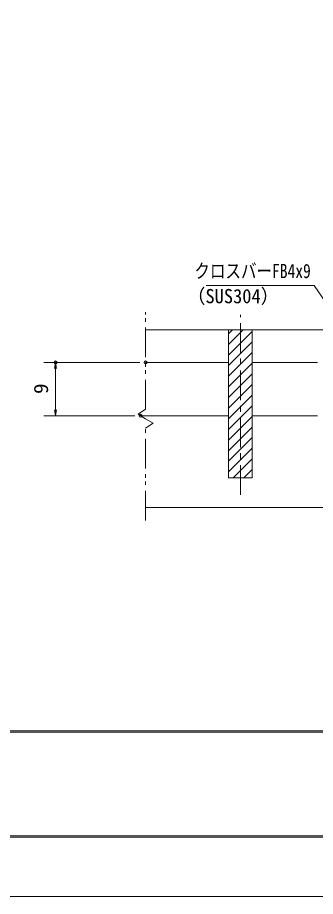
# Model space of a CAD drawing. Units: millimetres, scale not verified. Extents: x -1050 to 1050, y -742 to 742.
# Drawn here: x -415 to -163, y -742 to 0 of the extents above; entities that cross this region are included whole.
import ezdxf
from ezdxf.enums import TextEntityAlignment as Align

# ---------------------------------------------------------------- set-up
doc = ezdxf.new("R2010")
doc.units = ezdxf.units.MM
doc.header["$LTSCALE"] = 5
doc.header["$PDMODE"] = 32
doc.header["$PDSIZE"] = 2.5
doc.linetypes.add('CHAIN1', pattern=[8, 5, -1, 1, -1])
doc.linetypes.add('DOUBLE_CHAIN1', pattern=[8.8, 5, -1, 0.6, -0.6, 0.6, -1])
for name, color, linetype, lineweight in [('0-0_7-図\u3000枠', 4, 'Continuous', 9), ('0-1_寸法注釈', 2, 'Continuous', 9), ('0-2_蓋', 5, 'Continuous', 9), ('0-3_0', 5, 'Continuous', 9), ('0-4_DEFPOINTS', 134, 'Continuous', 9), ('0-5_中心線', 6, 'CHAIN1', 9), ('0-7_ハッチング', 4, 'Continuous', 9), ('0-8_想像線', 134, 'DOUBLE_CHAIN1', 9)]:
    doc.layers.add(name, color=color, linetype=linetype, lineweight=lineweight)
doc.styles.add('ＭＳ ゴシック', font='')
doc.styles.get('ＭＳ ゴシック').set_extended_font_data('MS Gothic')

# ---------------------------------------------------------------- blocks, each defined once
blk = doc.blocks.new('_OPEN')
at = {"layer": '0-3_0', "color": 2}
blk.add_line((0, 0), (-5, 0), dxfattribs=at)
blk.add_lwpolyline([(-5, 0.833), (0, 0), (-5, -0.833)], dxfattribs=at)

msp = doc.modelspace()

# ---------------------------------------------------------------- linework, layer by layer
at = {"layer": '0-0_7-図\u3000枠'}
for p, q in [((998.75, -602.5), (-973.75, -602.5)), ((998.75, -603.75), (-973.75, -603.75)), ((1000, -692.5), (-975, -692.5)), ((998.75, -691.25), (-973.75, -691.25))]:
    msp.add_line(p, q, dxfattribs=at)
at = {"layer": '0-1_寸法注釈'}
for p, q in [((-311.5, -291.384), (-392.517, -291.384)), ((-382.517, -331.384), (-382.517, -296.384)), ((-315.711, -336.384), (-392.517, -336.384))]:
    msp.add_line(p, q, dxfattribs=at)
msp.add_lwpolyline([(-255.333, -226.396), (-164.16, -226.396), (-115.899, -296.929)], dxfattribs=at)
at = {"layer": '0-2_蓋'}
for p, q in [((-306.5, -263.884), (303.5, -263.884)), ((-236.5, -263.884), (-236.5, -388.884)), ((-236.5, -263.884), (-216.5, -263.884)), ((-216.5, -388.884), (-216.5, -263.884)), ((-306.5, -291.384), (-236.5, -291.384)), ((-216.5, -291.384), (-161.5, -291.384)), ((-310.711, -336.384), (-236.5, -336.384)), ((-216.5, -336.384), (-161.5, -336.384)), ((-236.5, -388.884), (-216.5, -388.884)), ((-306.5, -413.884), (303.5, -413.884))]:
    msp.add_line(p, q, dxfattribs=at)
at = {"layer": '0-4_DEFPOINTS'}
msp.add_lwpolyline([(-1050, -742.5), (-1050, 742.5), (1050, 742.5), (1050, -742.5)], close=True, dxfattribs=at)
for p in [(-382.517, -291.384), (-306.5, -291.384), (-310.711, -336.384)]:
    msp.add_point(p, dxfattribs=at)
at = {"layer": '0-5_中心線'}
msp.add_line((-226.5, -403.111), (-226.5, -251.182), dxfattribs=at)
at = {"layer": '0-7_ハッチング'}
for p, q in [((-236.5, -267.124), (-233.259, -263.884)), ((-236.5, -276.105), (-224.279, -263.884)), ((-236.5, -285.085), (-216.5, -265.085)), ((-236.5, -294.065), (-216.5, -274.065)), ((-236.5, -303.045), (-216.5, -283.045)), ((-236.5, -312.026), (-216.5, -292.026)), ((-236.5, -321.006), (-216.5, -301.006)), ((-236.5, -329.986), (-216.5, -309.986)), ((-236.5, -338.966), (-216.5, -318.966)), ((-236.5, -347.947), (-216.5, -327.947)), ((-236.5, -356.927), (-216.5, -336.927)), ((-236.5, -365.907), (-216.5, -345.907)), ((-236.5, -374.887), (-216.5, -354.887)), ((-236.5, -383.868), (-216.5, -363.868)), ((-232.536, -388.884), (-216.5, -372.848)), ((-223.555, -388.884), (-216.5, -381.828))]:
    msp.add_line(p, q, dxfattribs=at)
msp.add_lwpolyline([(-216.5, -263.884), (-236.5, -263.884), (-236.5, -388.884), (-216.5, -388.884)], close=True, dxfattribs=at)
at = {"layer": '0-8_想像線'}
for p, q in [((-306.5, -330.935), (-306.5, -248.833)), ((-300.207, -342.62), (-306.5, -338.884)), ((-306.5, -346.833), (-300.207, -342.62)), ((-306.5, -424.829), (-306.5, -346.833))]:
    msp.add_line(p, q, dxfattribs=at)
msp.add_lwpolyline([(-306.5, -330.935), (-312.793, -335.147), (-306.5, -338.884)], dxfattribs=at)

# ---------------------------------------------------------------- block references
at = {"layer": '0-1_寸法注釈'}
for p, rotation in [((-382.517, -291.384), 90), ((-382.517, -336.384), 270)]:
    msp.add_blockref('_OPEN', p, dxfattribs=dict(at, rotation=rotation))

# ---------------------------------------------------------------- texts
at = {"layer": '0-1_寸法注釈', "color": 7, "style": 'ＭＳ ゴシック'}
for s, width, p in [('クロスバーFB4x9', 0.8, (-265.354, -223.709)), ('（SUS304）', 0.95, (-271.575, -244.953))]:
    msp.add_text(s, height=12.02, dxfattribs=dict(at, width=width)).set_placement(p, align=Align.BOTTOM_LEFT)
at = {"layer": '0-1_寸法注釈', "color": 7, "style": 'ＭＳ ゴシック', "width": 1.1}
msp.add_text('9', height=12.02, rotation=90, dxfattribs=at).set_placement((-385.204, -318.032), align=Align.BOTTOM_LEFT)

doc.saveas('drawing.dxf')
